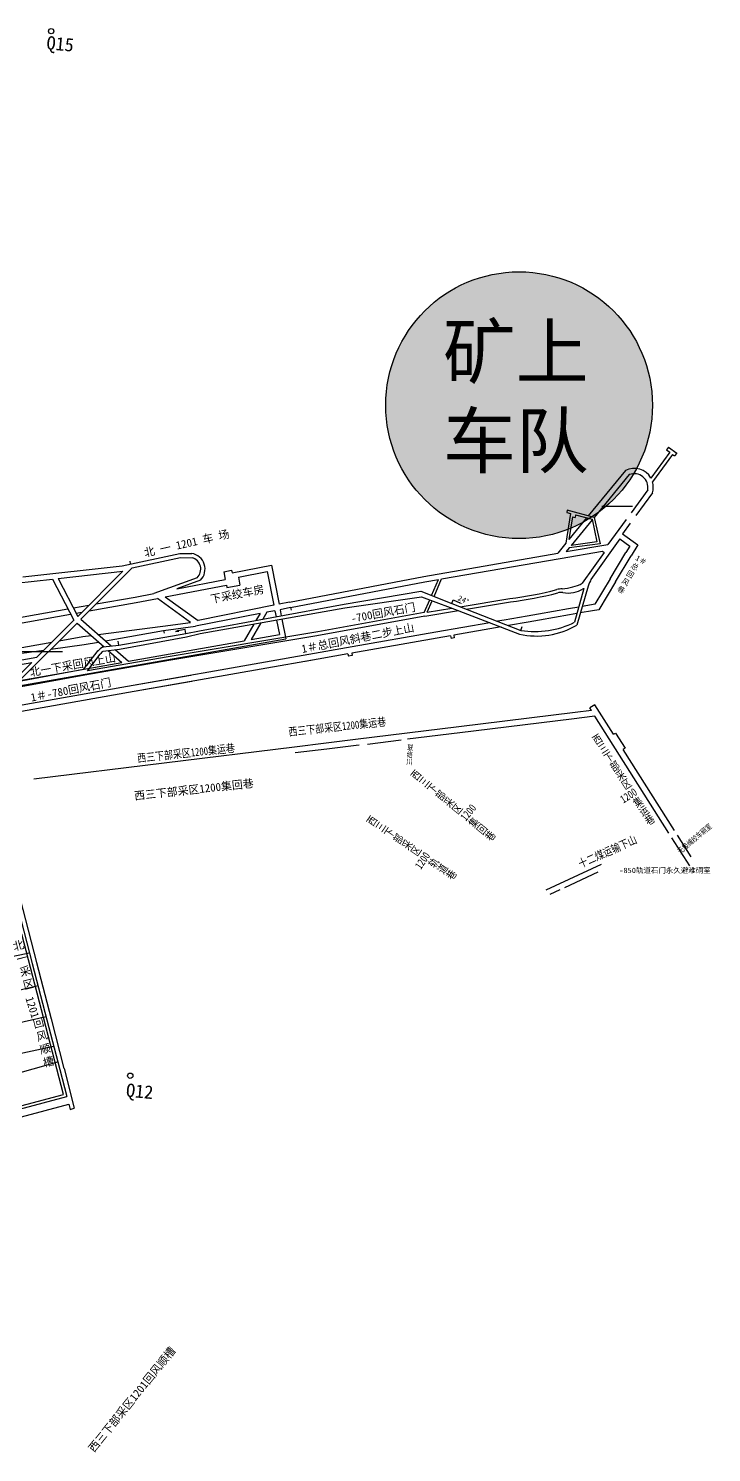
# Model space of a CAD drawing. Header units: millimetres. Extents: x 41513366 to 41522434, y 4590966 to 4600634.
# Drawn here: x 41520448 to 41520960, y 4596599 to 4597667 of the extents above; entities that cross this region are included whole.
import ezdxf

# ---------------------------------------------------------------- set-up
doc = ezdxf.new("R2010")
doc.units = ezdxf.units.MM
doc.linetypes.add('上盘交面线(2K)', pattern=[48, 40, -4, 0, -4])
doc.linetypes.add('新采区边界(5K)', pattern=[150, 125, -5, 15, -5])
for name, color, linetype, lineweight in [('12-2采区边界线', 7, 'Continuous', 18), ('12煤巷巷道名称', 7, 'Continuous', 20), ('12煤巷道', 7, 'Continuous', 18), ('12煤巷道名称', 7, 'Continuous', 18), ('2016年12煤进尺', 7, 'Continuous', 18), ('28.2607矿界拐点', 7, 'Continuous', 18), ('图纸改动标记', 2, 'Continuous', 18), ('岩巷', 30, 'Continuous', 18), ('岩巷巷道名称', 30, 'Continuous', 18), ('工作面月末位置', 7, 'Continuous', 18), ('采空区工作面颜色', 6, 'Continuous', 18)]:
    doc.layers.add(name, color=color, linetype=linetype, lineweight=lineweight)
doc.styles.add('仿宋_GB2312', font='')
doc.styles.add('巷道名称.边界.露头.断层注记', font='', dxfattribs={"width": 0.8})
doc.styles.add('正体', font='')
doc.styles.add('正等线体', font='simhei.ttf')
doc.styles.get('仿宋_GB2312').set_extended_font_data('宋体')
doc.styles.get('巷道名称.边界.露头.断层注记').set_extended_font_data('宋体')
doc.styles.get('正体').set_extended_font_data('宋体')

msp = doc.modelspace()

# ---------------------------------------------------------------- hatches: boundary and pattern name
at = {"layer": '2016年12煤进尺', "lineweight": 30, "ltscale": 2}
h = msp.add_hatch(color=256, dxfattribs=at)
h.set_gradient(color1=(255, 255, 0), color2=(0, 255, 0), tint=1)
edge = h.paths.add_edge_path()
edge.add_arc((41520815.875, 4597384.576), 100, 0, 360)
at = {"layer": '岩巷', "linetype": '上盘交面线(2K)', "lineweight": -3}
h = msp.add_hatch(color=30, dxfattribs=at)
h.paths.add_polyline_path([(41520773.711, 4597235.4272), (41520771.1928, 4597237.1327), (41520770.9843, 4597236.6782)], flags=0)
h.paths.add_polyline_path([(41520773.711, 4597235.4272), (41520770.9843, 4597236.6782), (41520770.7758, 4597236.2238)], flags=0)
h = msp.add_hatch(color=30, dxfattribs=at)
h.paths.add_polyline_path([(41520557.7097, 4597214.8762), (41520560.7499, 4597214.9608), (41520560.654, 4597215.4515)], flags=0)
h.paths.add_polyline_path([(41520557.7097, 4597214.8762), (41520560.654, 4597215.4515), (41520560.5582, 4597215.9422)], flags=0)
msp.add_hatch(color=30, dxfattribs=at).paths.add_polyline_path([(41520560.7499, 4597214.9608), (41520560.654, 4597215.4515), (41520557.7097, 4597214.8762)], flags=0)

# ---------------------------------------------------------------- linework, layer by layer
at = {"layer": '12-2采区边界线', "linetype": '新采区边界(5K)', "lineweight": -3}
msp.add_line((41519503.5067, 4597200), (41520473.4306, 4597200), dxfattribs=at)
at = {"layer": '12煤巷道', "color": 7, "lineweight": -3}
for p, q in [((41520443.6993, 4597255.9374), (41520518.1599, 4597264.2327)), ((41520290.6531, 4597234.6615), (41520465.9884, 4597254.1946)), ((41520465.9884, 4597254.1946), (41520481.9497, 4597223.317)), ((41520470.246, 4597254.6689), (41520518.6892, 4597260.0656)), ((41520470.246, 4597254.6689), (41520484.9178, 4597226.2858)), ((41520484.4509, 4597221.2927), (41520440.6106, 4597177.4414)), ((41520481.9497, 4597223.317), (41520454.3611, 4597195.7214)), ((41520409.9902, 4597187.949), (41520454.3611, 4597195.7214)), ((41520412.7458, 4597185.183), (41520450.4236, 4597191.783)), ((41520450.4236, 4597191.783), (41520435.0536, 4597176.4091)), ((41520479.1359, 4596856.6456), (41520482.2279, 4596857.4708))]:
    msp.add_line(p, q, dxfattribs=at)
for points in [[(41520647.4463, 4597128.3157), (41520451.891, 4597104.2589)], [(41520424.7906, 4597066.5955), (41520428.8328, 4597050.8452), (41520440.5423, 4597005.7152), (41520450.8363, 4596966.056), (41520461.8226, 4596923.7071), (41520471.5397, 4596886.4705)], [(41520431.9313, 4597051.6448), (41520443.6397, 4597006.5188), (41520453.9337, 4596966.86), (41520464.8768, 4596924.6773)], [(41520464.9195, 4596924.5129), (41520474.6024, 4596887.4071)], [(41520474.6395, 4596887.2649), (41520482.2279, 4596857.4708)], [(41520471.5385, 4596886.4751), (41520476.6676, 4596866.3366)], [(41520387.1268, 4596842.528), (41520423.2078, 4596852.0684), (41520476.6676, 4596866.3366)], [(41520388.6282, 4596836.7188), (41520424.7483, 4596846.2696), (41520478.1486, 4596860.5219)], [(41520478.1486, 4596860.5219), (41520479.1359, 4596856.6456)]]:
    msp.add_lwpolyline(points, dxfattribs=at)
at = {"layer": '2016年12煤进尺', "lineweight": 30, "ltscale": 2}
msp.add_circle((41520815.875, 4597384.576), 100, dxfattribs=at)
at = {"layer": '28.2607矿界拐点', "lineweight": -3}
for centre in [(41520465, 4597665), (41520465, 4597665), (41520524.3, 4596881.9)]:
    msp.add_circle(centre, 2, dxfattribs=at)
at = {"layer": '图纸改动标记', "color": 0, "lineweight": -3, "ltscale": 2}
msp.add_line((41520877.8404, 4597308.9475), (41520900.9288, 4597308.9475), dxfattribs=at)
at = {"layer": '岩巷', "lineweight": -3}
for p, q in [((41520928.8048, 4597349.2682), (41520914.6904, 4597329.9424)), ((41520930.9044, 4597347.7348), (41520915.8799, 4597327.1627)), ((41520927.9155, 4597353.1372), (41520926.3821, 4597351.0376)), ((41520926.3821, 4597351.0376), (41520928.8048, 4597349.2682)), ((41520927.9155, 4597353.1372), (41520934.053, 4597348.6549)), ((41520930.9044, 4597347.7348), (41520932.5195, 4597346.5552)), ((41520934.053, 4597348.6549), (41520932.5195, 4597346.5552)), ((41520895.5661, 4597335.6148), (41520867.7724, 4597301.7026)), ((41520898.4915, 4597332.5584), (41520872.166, 4597300.4376)), ((41520912.3496, 4597321.1421), (41520899.8171, 4597303.9821)), ((41520915.9293, 4597318.9222), (41520903.5019, 4597301.9063)), ((41520915.9293, 4597318.9222), (41520915.9293, 4597318.9222)), ((41520916.4554, 4597320.7877), (41520916.4554, 4597320.7877)), ((41520852.0037, 4597305.9857), (41520851.5597, 4597304.0907)), ((41520851.5597, 4597304.0907), (41520854.494, 4597303.3124)), ((41520872.1487, 4597300.5139), (41520852.0037, 4597305.9857)), ((41520854.494, 4597303.3124), (41520850.9131, 4597281.1319)), ((41520855.9221, 4597300.8645), (41520853.1836, 4597283.9023)), ((41520866.4852, 4597300.1321), (41520853.1836, 4597283.9023)), ((41520870.6521, 4597298.5905), (41520855.0224, 4597279.52)), ((41520855.9221, 4597300.8645), (41520857.8648, 4597300.3493)), ((41520858.1851, 4597302.3334), (41520857.8648, 4597300.3493)), ((41520858.1851, 4597302.3334), (41520870.5504, 4597299.0539)), ((41520870.5504, 4597299.0539), (41520874.2698, 4597282.117)), ((41520872.1487, 4597300.5139), (41520876.6576, 4597280.7237)), ((41520896.1329, 4597298.9375), (41520882.3666, 4597280.0882)), ((41520899.2316, 4597296.0591), (41520893.4825, 4597288.1873)), ((41520891.4455, 4597284.375), (41520869.7464, 4597254.0043)), ((41520891.4455, 4597284.375), (41520898.8941, 4597278.935)), ((41520893.4825, 4597288.1873), (41520904.8372, 4597279.8945)), ((41520518.1599, 4597264.2327), (41520561.4147, 4597273.5035)), ((41520561.4147, 4597273.5035), (41520570.3962, 4597273.4206)), ((41520561.4147, 4597273.5035), (41520570.3962, 4597273.4206)), ((41520744.5123, 4597256.2581), (41520844.8288, 4597273.7083)), ((41520850.9131, 4597281.1319), (41520844.8288, 4597273.7083)), ((41520844.8288, 4597273.7083), (41520844.8288, 4597273.7083)), ((41520845.7337, 4597274.7819), (41520845.7337, 4597274.7819)), ((41520846.6193, 4597269.7594), (41520878.468, 4597275.1663)), ((41520851.1438, 4597274.7876), (41520882.3666, 4597280.0882)), ((41520853.4417, 4597277.5913), (41520851.1438, 4597274.7876)), ((41520876.6576, 4597280.7237), (41520853.4417, 4597277.5913)), ((41520874.2698, 4597282.117), (41520855.0224, 4597279.52)), ((41520871.4212, 4597273.97), (41520871.4212, 4597273.97)), ((41520878.468, 4597275.1663), (41520879.6136, 4597274.1475)), ((41520525.7304, 4597262.5826), (41520487.2845, 4597224.127)), ((41520524.5977, 4597265.6125), (41520524.1786, 4597267.5681)), ((41520525.7304, 4597262.5826), (41520562.0853, 4597270.3745)), ((41520562.0853, 4597270.3745), (41520570.6195, 4597270.2284)), ((41520562.0853, 4597270.3745), (41520570.6195, 4597270.2284)), ((41520594.4253, 4597259.78), (41520600.3147, 4597260.9264)), ((41520594.4253, 4597259.78), (41520600.3147, 4597260.9264)), ((41520600.3147, 4597260.9264), (41520600.6969, 4597258.9632)), ((41520600.3147, 4597260.9264), (41520600.6969, 4597258.9632)), ((41520600.6969, 4597258.9632), (41520630.1442, 4597264.6951)), ((41520600.6969, 4597258.9632), (41520630.1442, 4597264.6951)), ((41520630.1442, 4597264.6951), (41520635.8552, 4597235.3554)), ((41520757.8087, 4597254.3083), (41520846.6193, 4597269.7594)), ((41520846.6193, 4597269.7594), (41520846.6193, 4597269.7594)), ((41520518.6892, 4597260.0656), (41520484.9178, 4597226.2858)), ((41520574.4844, 4597255.2855), (41520541.9985, 4597243.4626)), ((41520559.1592, 4597246.8029), (41520595.5717, 4597253.8905)), ((41520577.006, 4597253.3153), (41520559.1592, 4597246.8029)), ((41520594.4253, 4597259.78), (41520595.5717, 4597253.8905)), ((41520594.4253, 4597259.78), (41520595.5717, 4597253.8905)), ((41520605.4256, 4597255.6049), (41520627.0204, 4597259.8082)), ((41520605.4256, 4597255.6049), (41520627.0204, 4597259.8082)), ((41520605.4256, 4597255.6049), (41520606.572, 4597249.7154)), ((41520605.4256, 4597255.6049), (41520606.572, 4597249.7154)), ((41520627.0204, 4597259.8082), (41520631.9333, 4597234.5685)), ((41520643.7947, 4597236.9483), (41520744.5123, 4597256.2581)), ((41520644.524, 4597232.8121), (41520745.2417, 4597252.1219)), ((41520744.5123, 4597256.2581), (41520744.5123, 4597256.2581)), ((41520745.2417, 4597252.1219), (41520755.4515, 4597253.8982)), ((41520745.2417, 4597252.1219), (41520745.2417, 4597252.1219)), ((41520750.2978, 4597242.0006), (41520755.4515, 4597253.8982)), ((41520752.1529, 4597241.2516), (41520757.8087, 4597254.3083)), ((41520498.7169, 4597235.5623), (41520527.9482, 4597240.7277)), ((41520527.9482, 4597240.7277), (41520541.9985, 4597243.4626)), ((41520527.9482, 4597240.7277), (41520527.9482, 4597240.7277)), ((41520528.7506, 4597236.6051), (41520544.6808, 4597239.7059)), ((41520569.4781, 4597221.7443), (41520544.6808, 4597239.7059)), ((41520550.4465, 4597240.8282), (41520596.3741, 4597249.7679)), ((41520550.4465, 4597240.8282), (41520575.2062, 4597223.187)), ((41520596.3741, 4597249.7679), (41520596.7562, 4597247.8048)), ((41520596.3741, 4597249.7679), (41520596.7562, 4597247.8048)), ((41520596.7562, 4597247.8048), (41520606.572, 4597249.7154)), ((41520596.7562, 4597247.8048), (41520606.572, 4597249.7154)), ((41520771.5742, 4597233.5023), (41520808.9285, 4597239.6184)), ((41520864.4593, 4597247.149), (41520857.4624, 4597221.8305)), ((41520867.6366, 4597249.0099), (41520859.0523, 4597219.7344)), ((41520864.1035, 4597247.149), (41520864.4593, 4597247.149)), ((41520437.0493, 4597224.6651), (41520477.553, 4597231.8224)), ((41520437.0493, 4597224.6651), (41520477.553, 4597231.8224)), ((41520481.679, 4597232.5515), (41520493.221, 4597234.5911)), ((41520481.679, 4597232.5515), (41520493.221, 4597234.5911)), ((41520483.6991, 4597228.6434), (41520488.0421, 4597229.4109)), ((41520483.6991, 4597228.6434), (41520488.0421, 4597229.4109)), ((41520493.5379, 4597230.382), (41520528.6775, 4597236.5915)), ((41520528.6775, 4597236.5915), (41520528.6775, 4597236.5915)), ((41520631.9333, 4597234.5685), (41520575.2062, 4597223.187)), ((41520626.8328, 4597229.3686), (41520623.784, 4597224.155)), ((41520632.7223, 4597230.5149), (41520626.8328, 4597229.3686)), ((41520632.7223, 4597230.5149), (41520633.6056, 4597225.9771)), ((41520643.7947, 4597236.9483), (41520635.8552, 4597235.3554)), ((41520644.524, 4597232.8121), (41520636.6486, 4597231.2792)), ((41520636.6486, 4597231.2792), (41520637.5386, 4597226.7068)), ((41520643.7947, 4597236.9483), (41520643.7947, 4597236.9483)), ((41520644.524, 4597232.8121), (41520644.524, 4597232.8121)), ((41520644.524, 4597232.8121), (41520644.8713, 4597230.8425)), ((41520744.7214, 4597229.1057), (41520664.8538, 4597214.6783)), ((41520744.7113, 4597229.1038), (41520748.8687, 4597238.7015)), ((41520745.1903, 4597226.4467), (41520770.3303, 4597230.6423)), ((41520747.0573, 4597229.4881), (41520750.7456, 4597238.0026)), ((41520747.0573, 4597229.4881), (41520765.4744, 4597232.5036)), ((41520771.5742, 4597233.5023), (41520772.3683, 4597233.6323)), ((41520776.3451, 4597231.6461), (41520809.3626, 4597237.1564)), ((41520776.3451, 4597231.6461), (41520777.4449, 4597231.8296)), ((41520437.7787, 4597220.5289), (41520479.5732, 4597227.9144)), ((41520437.7787, 4597220.5289), (41520479.5732, 4597227.9144)), ((41520484.4509, 4597221.2927), (41520504.6808, 4597203.4415)), ((41520484.4509, 4597221.2927), (41520504.6808, 4597203.4415)), ((41520487.2845, 4597224.127), (41520510.0092, 4597204.0742)), ((41520487.2845, 4597224.127), (41520510.0092, 4597204.0742)), ((41520500.3106, 4597212.6325), (41520548.7475, 4597219.0002)), ((41520548.7475, 4597219.0002), (41520569.4781, 4597221.7443)), ((41520549.3206, 4597215.7504), (41520573.3299, 4597218.9543)), ((41520621.6038, 4597228.3507), (41520573.3299, 4597218.9543)), ((41520573.3299, 4597218.9543), (41520573.3299, 4597218.9543)), ((41520575.2062, 4597223.187), (41520575.2062, 4597223.187)), ((41520617.03, 4597220.5294), (41520609.6925, 4597207.9823)), ((41520617.03, 4597220.5294), (41520609.6925, 4597207.9823)), ((41520622.1989, 4597221.4446), (41520614.8594, 4597208.894)), ((41520622.1989, 4597221.4446), (41520614.8594, 4597208.894)), ((41520621.6038, 4597228.3507), (41520618.5863, 4597223.1908)), ((41520621.6038, 4597228.3507), (41520618.5863, 4597223.1908)), ((41520634.0784, 4597223.548), (41520636.1979, 4597212.6592)), ((41520638.0177, 4597224.2455), (41520640.902, 4597209.4275)), ((41520745.1903, 4597226.4467), (41520664.2607, 4597211.7259)), ((41520436.5369, 4597173.3668), (41520640.902, 4597209.4275)), ((41520471.1105, 4597207.949), (41520488.7403, 4597211.1114)), ((41520471.1105, 4597207.949), (41520488.7403, 4597211.1114)), ((41520488.7403, 4597211.1114), (41520495.049, 4597211.9408)), ((41520488.7403, 4597211.1114), (41520495.049, 4597211.9408)), ((41520505.6328, 4597207.9361), (41520549.3206, 4597215.7504)), ((41520522.9299, 4597192.6728), (41520609.6925, 4597207.9823)), ((41520549.3248, 4597215.7509), (41520549.6768, 4597213.7823)), ((41520664.8538, 4597214.6783), (41520552.7821, 4597195.8491)), ((41520661.9448, 4597214.1762), (41520552.7821, 4597195.8491)), ((41520664.2607, 4597211.7259), (41520553.2683, 4597193.0917)), ((41520614.8594, 4597208.894), (41520636.1979, 4597212.6592)), ((41520614.8594, 4597208.894), (41520636.1979, 4597212.6592)), ((41520420.274, 4597198.8301), (41520465.5968, 4597206.96)), ((41520420.274, 4597198.8301), (41520465.5968, 4597206.96)), ((41520420.85, 4597195.6403), (41520459.5969, 4597200.9586)), ((41520420.85, 4597195.6403), (41520459.5969, 4597200.9586)), ((41520464.8415, 4597201.6784), (41520489.7996, 4597205.1041)), ((41520464.8415, 4597201.6784), (41520489.7996, 4597205.1041)), ((41520489.7996, 4597205.1041), (41520500.6062, 4597207.037)), ((41520489.7996, 4597205.1041), (41520500.6062, 4597207.037)), ((41520503.9148, 4597203.3506), (41520515.7165, 4597204.7519)), ((41520507.8557, 4597200.6399), (41520517.8918, 4597191.7838)), ((41520507.8557, 4597200.6399), (41520517.8918, 4597191.7838)), ((41520513.0848, 4597201.3603), (41520522.9299, 4597192.6728)), ((41520513.0848, 4597201.3603), (41520522.9299, 4597192.6728)), ((41520489.2698, 4597186.4808), (41520352.4856, 4597161.0705)), ((41520489.2698, 4597186.4808), (41520352.4856, 4597161.0705)), ((41520489.2698, 4597186.4808), (41520352.4856, 4597161.0705)), ((41520441.4675, 4597178.2986), (41520517.8918, 4597191.7838)), ((41520441.4675, 4597178.2986), (41520517.8918, 4597191.7838)), ((41520553.2683, 4597193.0917), (41520490.2911, 4597182.297)), ((41520552.7952, 4597195.8514), (41520492.2371, 4597185.4714)), ((41520490.2911, 4597182.297), (41520315.831, 4597149.8876)), ((41520490.2911, 4597182.297), (41520315.831, 4597149.8876))]:
    msp.add_line(p, q, dxfattribs=at)
at = {"layer": '岩巷', "lineweight": -3, "ltscale": 0.5}
for p, q in [((41520884.1691, 4597254.4286), (41520895.9644, 4597274.0539)), ((41520888.112, 4597252.0594), (41520899.9036, 4597271.6837)), ((41520898.8941, 4597278.935), (41520895.9629, 4597274.0515)), ((41520904.8372, 4597279.8945), (41520899.9036, 4597271.6837)), ((41520884.1691, 4597254.4286), (41520872.7557, 4597235.4335)), ((41520888.112, 4597252.0594), (41520875.6189, 4597231.2674)), ((41520852.8658, 4597231.9264), (41520830.4434, 4597227.9728)), ((41520860.6308, 4597233.2956), (41520852.8658, 4597231.9264)), ((41520871.0344, 4597230.4591), (41520861.7152, 4597228.8159)), ((41520870.2356, 4597234.9892), (41520863.1595, 4597233.7415)), ((41520872.7557, 4597235.4335), (41520870.2356, 4597234.9892)), ((41520875.6189, 4597231.2674), (41520871.0344, 4597230.4591)), ((41520794.0405, 4597221.554), (41520753.5332, 4597214.4115)), ((41520802.387, 4597218.3547), (41520766.95, 4597212.1063)), ((41520804.7143, 4597223.4361), (41520799.7132, 4597222.5542)), ((41520821.8382, 4597226.4554), (41520804.7143, 4597223.4361)), ((41520822.637, 4597221.9253), (41520807.9746, 4597219.34)), ((41520830.4434, 4597227.9728), (41520821.8382, 4597226.4554)), ((41520831.2422, 4597223.4427), (41520822.637, 4597221.9253)), ((41520853.6646, 4597227.3963), (41520831.2422, 4597223.4427)), ((41520859.2739, 4597228.3854), (41520853.6646, 4597227.3963)), ((41520754.332, 4597209.8814), (41520690.4166, 4597198.6114)), ((41520753.5332, 4597214.4115), (41520690.5948, 4597203.3138)), ((41520764.488, 4597211.6721), (41520754.332, 4597209.8814)), ((41520764.488, 4597211.6721), (41520764.8353, 4597209.7025)), ((41520767.2973, 4597210.1366), (41520764.8353, 4597209.7025)), ((41520766.95, 4597212.1063), (41520767.2973, 4597210.1366)), ((41520690.5948, 4597203.3138), (41520625.7942, 4597191.8878)), ((41520687.5607, 4597198.1079), (41520655.4087, 4597192.4386)), ((41520690.7292, 4597196.8388), (41520687.8733, 4597196.3352)), ((41520625.7942, 4597191.8878), (41520526.4627, 4597174.373)), ((41520626.593, 4597187.3576), (41520527.2614, 4597169.8429)), ((41520660.8645, 4597193.4006), (41520626.593, 4597187.3576)), ((41520569.779, 4597182.0108), (41520526.4627, 4597174.373)), ((41520570.5778, 4597177.4807), (41520527.2614, 4597169.8429)), ((41520702.1288, 4597130.4237), (41520727.534, 4597133.633))]:
    msp.add_line(p, q, dxfattribs=at)
at = {"layer": '岩巷', "color": 30, "lineweight": -3}
for p, q in [((41520771.5742, 4597233.5023), (41520808.9285, 4597239.6184)), ((41520864.4593, 4597247.149), (41520857.4624, 4597221.8305)), ((41520864.4593, 4597247.149), (41520857.4624, 4597221.8305)), ((41520867.6366, 4597249.0099), (41520859.0523, 4597219.7344)), ((41520867.6366, 4597249.0099), (41520859.0523, 4597219.7344)), ((41520864.1035, 4597247.149), (41520864.4593, 4597247.149)), ((41520776.3451, 4597231.6461), (41520809.3626, 4597237.1564)), ((41520503.9148, 4597203.3506), (41520515.7165, 4597204.7519)), ((41520503.9148, 4597203.3506), (41520515.7165, 4597204.7519))]:
    msp.add_line(p, q, dxfattribs=at)
at = {"layer": '岩巷', "color": 30, "linetype": '上盘交面线(2K)', "lineweight": -3}
for p, q in [((41520766.5353, 4597238.7195), (41520771.5123, 4597236.436)), ((41520558.4631, 4597214.9922), (41520560.5582, 4597215.9422)), ((41520560.7499, 4597214.9608), (41520558.4631, 4597214.9922)), ((41520565.4581, 4597216.3902), (41520560.0839, 4597215.3401))]:
    msp.add_line(p, q, dxfattribs=at)
at = {"layer": '岩巷', "color": 30, "lineweight": -3, "ltscale": 0.5}
for p, q in [((41520526.4627, 4597174.373), (41520434.864, 4597158.2218)), ((41520527.2614, 4597169.8429), (41520435.6628, 4597153.6917))]:
    msp.add_line(p, q, dxfattribs=at)
at = {"layer": '岩巷', "color": 30, "lineweight": -3}
for points in [[(41520879.6136, 4597274.1475), (41520863.2416, 4597251.1975)], [(41520684.6846, 4597235.4533), (41520742.2237, 4597245.2604)], [(41520685.2174, 4597232.6027), (41520742.6409, 4597241.0204)], [(41520742.2237, 4597245.2604), (41520765.3099, 4597235.9396)], [(41520742.6409, 4597241.0204), (41520764.1307, 4597233.0186)], [(41520576.2996, 4597215.3457), (41520684.6846, 4597235.4533)], [(41520576.7564, 4597213.3986), (41520685.2174, 4597232.6027)], [(41520764.1307, 4597233.0186), (41520816.2194, 4597213.0527)], [(41520765.3099, 4597235.9396), (41520817.2825, 4597215.7185)], [(41520504.0142, 4597200.1106), (41520516.1315, 4597201.7801), (41520566.4445, 4597210.9796)], [(41520515.7165, 4597204.7519), (41520566.0243, 4597213.4438)], [(41520566.0243, 4597213.4438), (41520576.2996, 4597215.3457)], [(41520566.4584, 4597210.9826), (41520576.7564, 4597213.3986)], [(41520489.2698, 4597186.4808), (41520500.2422, 4597200.5826)], [(41520492.2371, 4597185.4714), (41520501.8247, 4597197.8848)], [(41520770.7661, 4597143.4863), (41520693.1021, 4597133.9322)], [(41520943.7966, 4597039.2081), (41520930.4768, 4597060.2559)], [(41520944.8159, 4597046.0126), (41520934.5906, 4597062.1705)], [(41520877.3317, 4597040.1553), (41520836.0138, 4597020.9264)], [(41520877.3317, 4597040.1553), (41520836.0138, 4597020.9264)], [(41520875.0233, 4597034.4485), (41520849.9462, 4597022.7779)], [(41520846.5247, 4597021.1855), (41520839.043, 4597017.7036)]]:
    msp.add_lwpolyline(points, dxfattribs=at)
at = {"layer": '岩巷', "lineweight": -3}
for points in [[(41520879.6136, 4597274.1475), (41520863.2416, 4597251.1975)], [(41520576.2996, 4597215.3457), (41520684.6846, 4597235.4533), (41520742.2237, 4597245.2604), (41520765.3099, 4597235.9396)], [(41520576.7564, 4597213.3986), (41520685.2174, 4597232.6027), (41520742.6409, 4597241.0204), (41520764.1307, 4597233.0186)], [(41520764.1307, 4597233.0186), (41520816.2194, 4597213.0527)], [(41520765.3099, 4597235.9396), (41520817.2825, 4597215.7185)], [(41520504.0142, 4597200.1106), (41520516.1315, 4597201.7801), (41520566.4445, 4597210.9796)], [(41520515.7165, 4597204.7519), (41520566.0243, 4597213.4438)], [(41520566.0243, 4597213.4438), (41520576.2996, 4597215.3457)], [(41520566.4584, 4597210.9826), (41520576.7564, 4597213.3986)], [(41520489.2698, 4597186.4808), (41520500.2422, 4597200.5826)], [(41520492.2371, 4597185.4714), (41520501.8247, 4597197.8848)]]:
    msp.add_lwpolyline(points, dxfattribs=at)
at = {"layer": '岩巷', "color": 30, "lineweight": -3, "ltscale": 3}
for points in [[(41520765.3245, 4597235.9747), (41520766.5353, 4597238.7195)], [(41520817.28, 4597215.7476), (41520818.1433, 4597218.6208)], [(41520515.6687, 4597204.7436), (41520515.1451, 4597207.6976)], [(41520566.0095, 4597213.4413), (41520565.4581, 4597216.3902)]]:
    msp.add_lwpolyline(points, dxfattribs=at)
at = {"layer": '岩巷', "lineweight": -3, "ltscale": 0.5}
for points in [[(41520687.5607, 4597198.1079), (41520687.8733, 4597196.3352)], [(41520690.4166, 4597198.6114), (41520690.7292, 4597196.8388)], [(41520857.8907, 4597154.2061), (41520770.7661, 4597143.4863)], [(41520870.0731, 4597155.705), (41520857.8907, 4597154.2061)], [(41520872.6615, 4597160.03), (41520868.859, 4597157.6236)], [(41520870.0731, 4597155.705), (41520868.859, 4597157.6236)], [(41520886.6983, 4597137.8493), (41520872.6615, 4597160.03)], [(41520770.7661, 4597143.4863), (41520693.1021, 4597133.9322)], [(41520855.1473, 4597149.3346), (41520771.3156, 4597139.0199)], [(41520872.7351, 4597151.4986), (41520855.1473, 4597149.3346)], [(41520928.2121, 4597063.8345), (41520872.7351, 4597151.4986)], [(41520693.1021, 4597133.9322), (41520671.2667, 4597131.246), (41520647.4463, 4597128.3157)], [(41520771.3156, 4597139.0199), (41520732.0735, 4597134.1925)], [(41520886.6983, 4597137.8493), (41520888.1348, 4597138.7584), (41520895.354, 4597127.3508), (41520893.9174, 4597126.4417)], [(41520695.8598, 4597129.7375), (41520693.6515, 4597129.4659), (41520671.8161, 4597126.7797), (41520647.9957, 4597123.8494)], [(41520932.326, 4597065.7491), (41520893.9174, 4597126.4417)]]:
    msp.add_lwpolyline(points, dxfattribs=at)
at = {"layer": '岩巷', "lineweight": -3}
for centre, radius, start, end in [((41520902.2161, 4597322.9604), 14.2953, 29.2362734, 117.7223727), ((41520902.2161, 4597322.9604), 10.2953, 349.8271649, 111.2094283), ((41520902.2161, 4597322.9604), 14.2953, 343.5915378, 17.0952197), ((41520568.4571, 4597261.644), 11.9352, 315.7477008, 80.6497551), ((41520568.2883, 4597261.6542), 8.8855, 314.212841, 74.7901377), ((41520775.8581, 4597507.8884), 270.3007, 277.0275567, 284.6215854), ((41520766.3896, 4597563.9051), 329.5625, 277.4923631, 283.7680588), ((41520847.5663, 4597235.4832), 11.401, 86.7663867, 107.7472759), ((41520847.5834, 4597235.0501), 9.1864, 83.7954355, 107.4881093), ((41520852.8397, 4597263.9879), 20.2589, 257.8515866, 303.7792128), ((41520829.4086, 4597269.1347), 57.612, 256.7658192, 300.9668101), ((41520827.7049, 4597282.3289), 67.4208, 261.107159, 296.191334), ((41520508.0118, 4597194.0941), 10.1226, 113.8744943, 144.0936511), ((41520510.0238, 4597191.9482), 10.1226, 126.2226792, 144.0936511)]:
    msp.add_arc(centre, radius, start, end, dxfattribs=at)
at = {"layer": '岩巷', "color": 30, "lineweight": -3}
for centre, radius, start, end in [((41520775.8581, 4597507.8884), 270.3007, 277.0275567, 284.6215854), ((41520766.3896, 4597563.9051), 329.5625, 277.4923631, 283.7680588), ((41520847.5663, 4597235.4832), 11.401, 86.7663867, 107.7472759), ((41520847.5834, 4597235.0501), 9.1864, 83.7954355, 107.4881093), ((41520852.8397, 4597263.9879), 20.2589, 257.8515866, 303.7792128), ((41520829.4086, 4597269.1347), 57.612, 256.7658192, 300.9668101), ((41520827.7049, 4597282.3289), 67.4208, 261.107159, 296.191334), ((41520508.0118, 4597194.0941), 10.1226, 113.8744943, 144.0936511), ((41520508.0118, 4597194.0941), 10.1226, 113.8744943, 144.0936511), ((41520510.0238, 4597191.9482), 10.1226, 126.2226792, 144.0936511)]:
    msp.add_arc(centre, radius, start, end, dxfattribs=at)
for points in [[(41520848.2094, 4597246.8661), (41520853.5065, 4597247.6711), (41520858.8035, 4597248.4762), (41520863.2416, 4597251.1975)], [(41520848.2094, 4597246.8661), (41520853.5065, 4597247.6711), (41520858.8035, 4597248.4762), (41520863.2416, 4597251.1975)], [(41520869.7464, 4597254.0043), (41520869.2008, 4597252.7079), (41520868.4187, 4597250.8589), (41520867.6366, 4597249.0099)]]:
    msp.add_open_spline(points, degree=3, dxfattribs=at)
at = {"layer": '岩巷', "lineweight": -3}
for points in [[(41520848.2094, 4597246.8661), (41520853.5065, 4597247.6711), (41520858.8035, 4597248.4762), (41520863.2416, 4597251.1975)], [(41520869.7464, 4597254.0043), (41520869.2008, 4597252.7079), (41520868.4187, 4597250.8589), (41520867.6366, 4597249.0099)]]:
    msp.add_open_spline(points, degree=3, dxfattribs=at)
at = {"layer": '工作面月末位置', "color": 102, "lineweight": -3}
for points in [[(41520448.8592, 4596973.6731), (41520357.985, 4596955.2856)], [(41520364.9888, 4596928.1803), (41520455.1375, 4596949.4761)], [(41520370.7448, 4596905.9103), (41520461.166, 4596926.2379)], [(41520376.2502, 4596884.6098), (41520466.9694, 4596903.9841)], [(41520380.7533, 4596867.1871), (41520469.9964, 4596892.3845)]]:
    msp.add_lwpolyline(points, dxfattribs=at)
at = {"layer": '采空区工作面颜色', "color": 102, "lineweight": -3}
msp.add_lwpolyline([(41520388.5593, 4596844.9784), (41520474.233, 4596867.7588), (41520443.0844, 4596987.9578), (41520355.4823, 4596972.9805)], close=True, dxfattribs=at)

# ---------------------------------------------------------------- texts
at = {"layer": '12煤巷巷道名称', "color": 7, "lineweight": -3, "insert": (41520529.2097, 4597122.7883), "char_height": 6, "width": 185.416667, "attachment_point": 1, "rotation": 6.1509417, "line_spacing_factor": 0.8, "style": '巷道名称.边界.露头.断层注记'}
msp.add_mtext('西三下部采区1200集运巷', dxfattribs=at)
at = {"layer": '12煤巷巷道名称', "lineweight": -3, "char_height": 6, "attachment_point": 1, "line_spacing_factor": 0.8, "style": '正等线体'}
for s, insert, width, rotation in [('西三下部采区1200集回巷', (41520526.9556, 4597094.5981), 185.416667, 6.1509417), ('西三下部采区1201回风顺槽', (41520492.4185, 4596602.8732), 299.691421, 51.1164845)]:
    msp.add_mtext(s, dxfattribs=dict(at, insert=insert, width=width, rotation=rotation))
at = {"layer": '12煤巷巷道名称', "color": 30, "lineweight": -3, "insert": (41520859.5316, 4597042.9527), "char_height": 6, "width": 446.936383, "attachment_point": 1, "rotation": 24.1473044, "line_spacing_factor": 0.8, "style": '巷道名称.边界.露头.断层注记'}
msp.add_mtext('十二煤运输下山', dxfattribs=at)
at = {"layer": '12煤巷道名称', "color": 30, "lineweight": -3, "insert": (41520734.1995, 4597106.5696), "char_height": 6, "width": 28.921794, "attachment_point": 1, "rotation": 50.6214639, "line_spacing_factor": 0.8, "style": '巷道名称.边界.露头.断层注记'}
msp.add_mtext('西\\P三\\P下\\P部\\P采\\P区\\P1200\\P集\\P回\\P巷', dxfattribs=at)
at = {"layer": '12煤巷道名称', "color": 7, "lineweight": -3, "insert": (41520697.5578, 4597066.5259), "char_height": 6, "width": 28.921794, "attachment_point": 1, "rotation": 55.7685115, "line_spacing_factor": 0.8, "style": '巷道名称.边界.露头.断层注记'}
msp.add_mtext('  西\\P  三\\P  下\\P  部\\P  采\\P  区\\P1200\\P  轨\\P  道\\P  巷', dxfattribs=at)
at = {"layer": '12煤巷道名称', "color": 7, "lineweight": -3, "char_height": 6, "width": 215.295238, "attachment_point": 1, "style": '仿宋_GB2312'}
for s, insert, rotation in [('\\pxt174;北\\P\\pt174;一\\P\\pt174;采\\P\\pt174;区\u3000\u3000\\P\\pt174;\u3000\u3000\u3000\u3000\\P\\pt174;\u3000\u3000\u3000\u3000\u3000\\P\\pt174;回\\P\\pt174;风\\P\\pt174;顺\\P\\pt174;槽', (41520435.7997, 4596981.4287), 14.4698438), ('\\pxt174;\\P\\pt174;1201', (41520460.9063, 4596944.8228), 287.3351643)]:
    msp.add_mtext(s, dxfattribs=dict(at, insert=insert, rotation=rotation))
at = {"layer": '2016年12煤进尺', "lineweight": -3, "ltscale": 2, "insert": (41520758.8272, 4597444.6462), "char_height": 40, "width": 217.41152, "attachment_point": 1, "style": '仿宋_GB2312'}
msp.add_mtext('矿上\\P车队', dxfattribs=at)
at = {"layer": '28.2607矿界拐点', "lineweight": -3, "char_height": 10, "width": 31.587372, "attachment_point": 7, "rotation": 354.4770854, "style": '正体'}
for s, insert in [('Q15', (41520460.9139, 4597649.0073)), ('Q15', (41520460.9139, 4597649.0073)), ('Q12', (41520520.5265, 4596863.8197))]:
    msp.add_mtext(s, dxfattribs=dict(at, insert=insert))
at = {"layer": '岩巷', "color": 30, "lineweight": -3, "insert": (41520771.0706, 4597242.2582), "char_height": 4, "width": 16.128186, "attachment_point": 1, "rotation": 335.974933, "style": '正等线体'}
msp.add_mtext('24%%D', dxfattribs=at)
at = {"layer": '岩巷巷道名称', "lineweight": -3, "attachment_point": 1, "style": '正等线体'}
for s, insert, char_height, width, rotation in [('北 一 1201 车 场', (41520534.0167, 4597276.6861), 6, 87.394848, 12.8102582), ('1＃\\P总\\P回\\P风\\P巷', (41520904.6638, 4597272.371), 4, 116.32381, 329.0638822), ('下采绞车房', (41520583.8611, 4597241.9759), 6, 64.549778, 10.9859086), ('-700回风石门', (41520689.2252, 4597227.45), 6, 66.540304, 10.4601012), ('1＃总回风斜巷二步上山', (41520652.1811, 4597204.6892), 6, 116.32381, 10.9652721), ('北一下采回风上山', (41520448.3616, 4597187.2113), 6, 231.396786, 9.8728229), ('1＃-780回风石门', (41520449.1151, 4597168.2977), 6, 116.32381, 10.9652721)]:
    msp.add_mtext(s, dxfattribs=dict(at, insert=insert, char_height=char_height, width=width, rotation=rotation))
at = {"layer": '岩巷巷道名称', "color": 30, "lineweight": -3, "attachment_point": 1, "line_spacing_factor": 0.8, "style": '巷道名称.边界.露头.断层注记'}
for s, insert, char_height, width, rotation in [('西三下部采区1200集运巷', (41520642.6209, 4597142.5419), 6, 185.416667, 6.1509417), ('  西\\P  三\\P  下\\P  部\\P  采\\P  区\\P1200\\P  集\\P  运\\P  巷', (41520864.7202, 4597131.2089), 6, 31.432174, 32.9193109), ('无极绳绞车硐室', (41520934.2273, 4597050.9965), 4, 449.707662, 40.1382804)]:
    msp.add_mtext(s, dxfattribs=dict(at, insert=insert, char_height=char_height, width=width, rotation=rotation))
at = {"layer": '岩巷巷道名称', "color": 7, "lineweight": -3, "insert": (41520732.2066, 4597130.0142), "char_height": 4, "width": 4.177778, "attachment_point": 1, "rotation": 356.0426663, "line_spacing_factor": 0.8, "style": '巷道名称.边界.露头.断层注记'}
msp.add_mtext('联络川', dxfattribs=at)
at = {"layer": '岩巷巷道名称', "lineweight": -3, "insert": (41520890.9805, 4597037.8393), "char_height": 4, "width": 68.151244, "attachment_point": 1, "style": '正等线体'}
msp.add_mtext('-850轨道石门永久避难硐室', dxfattribs=at)

doc.saveas('drawing.dxf')
